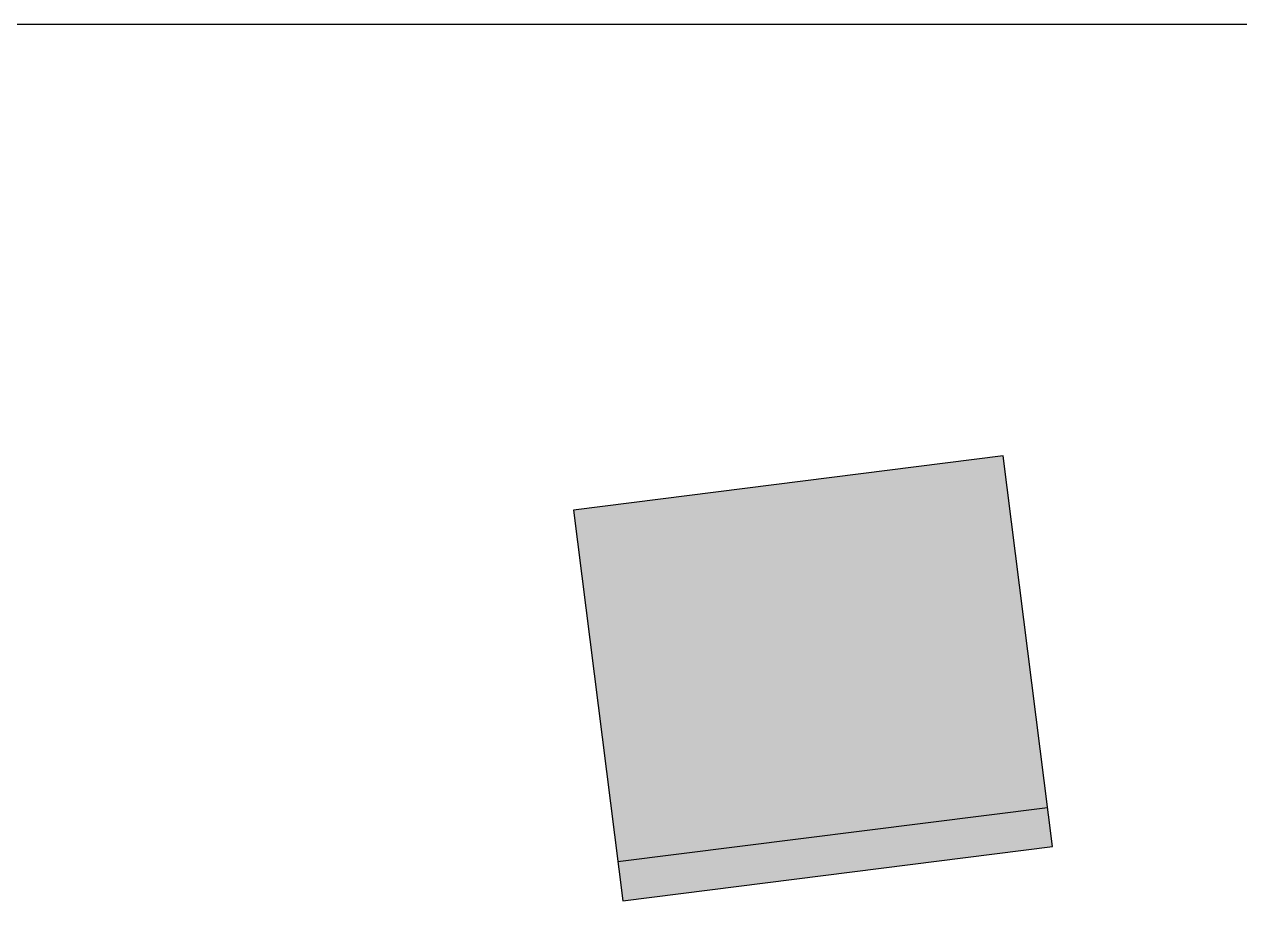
# Model space of a CAD drawing. Header units: metres. Extents: x -1021672 to -1021230, y -2826902 to -2826531.
# Drawn here: x -1021598.7 to -1021536.9, y -2826577.6 to -2826533.1 of the extents above; entities that cross this region are included whole.
import ezdxf

# ---------------------------------------------------------------- set-up
doc = ezdxf.new("R2010")
doc.units = ezdxf.units.M
doc.layers.add('PLOT-GRID', color=8, linetype='Continuous')

msp = doc.modelspace()

# ---------------------------------------------------------------- hatches: boundary and pattern name
at = {"true_color": 0xfeeab9}
h = msp.add_hatch(color=254, dxfattribs=at)
h.dxf.hatch_style = 1
h.paths.add_polyline_path([(-1021546.459, -2826574.881), (-1021546.709, -2826572.897), (-1021568.536, -2826575.649), (-1021568.286, -2826577.633)])
h.paths.add_polyline_path([(-1021565.794, -2826557.161), (-1021565.459, -2826559.819), (-1021568.559, -2826560.209), (-1021568.001, -2826564.639), (-1021569.773, -2826564.863), (-1021568.656, -2826573.722), (-1021559.353, -2826572.549), (-1021559.702, -2826569.78), (-1021559.259, -2826569.724), (-1021557.506, -2826571.085), (-1021555.304, -2826570.807), (-1021553.944, -2826569.054), (-1021552.172, -2826568.83), (-1021552.003, -2826570.172), (-1021550.396, -2826571.42), (-1021548.377, -2826571.165), (-1021547.13, -2826569.558), (-1021548.961, -2826555.038)])
at = {"true_color": 0xf7f281}
h = msp.add_hatch(color=51, dxfattribs=at)
h.dxf.hatch_style = 1
h.paths.add_polyline_path([(-1021546.709, -2826572.897), (-1021547.13, -2826569.558), (-1021548.377, -2826571.165), (-1021550.396, -2826571.42), (-1021552.003, -2826570.172), (-1021552.172, -2826568.83), (-1021553.944, -2826569.054), (-1021555.304, -2826570.807), (-1021557.506, -2826571.085), (-1021559.259, -2826569.724), (-1021559.702, -2826569.78), (-1021559.353, -2826572.549), (-1021568.656, -2826573.722), (-1021569.773, -2826564.863), (-1021568.001, -2826564.639), (-1021568.559, -2826560.209), (-1021565.459, -2826559.819), (-1021565.794, -2826557.161), (-1021570.788, -2826557.79), (-1021568.536, -2826575.649)])

# ---------------------------------------------------------------- linework, layer by layer
for p, q in [((-1021547.13, -2826569.558, -1.339), (-1021547.13, -2826569.558)), ((-1021568.536, -2826575.649), (-1021546.709, -2826572.897))]:
    msp.add_line(p, q)
msp.add_lwpolyline([(-1021548.961, -2826555.038), (-1021570.788, -2826557.79), (-1021568.286, -2826577.633), (-1021546.459, -2826574.881)], close=True)
at = {"layer": 'PLOT-GRID'}
msp.add_line((-1021632.437, -2826533.116), (-1021232.437, -2826533.116), dxfattribs=at)

doc.saveas('drawing.dxf')
